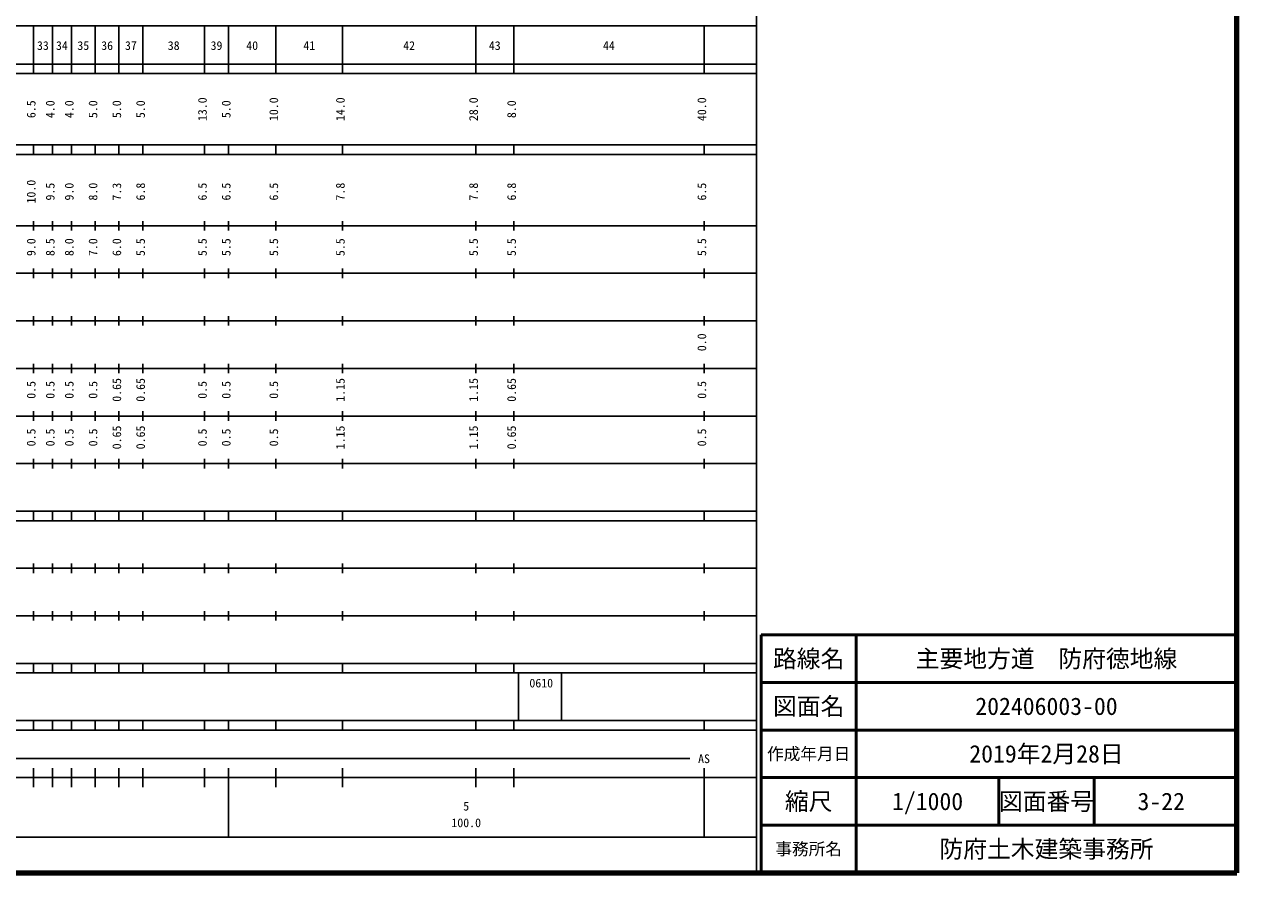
# Model space of a CAD drawing. Units: millimetres on the paper, enlarged 1000 times. Extents: x 40000 to 680000, y 20000 to 380000.
# Drawn here: x 425082 to 680000, y 20000 to 198357 of the extents above; entities that cross this region are included whole.
import ezdxf
from ezdxf.enums import TextEntityAlignment as Align

# ---------------------------------------------------------------- set-up
doc = ezdxf.new("R2010")
doc.units = ezdxf.units.MM
doc.header["$LTSCALE"] = 1000
for name, color, linetype, lineweight in [('M-TTL', 2, 'Continuous', 140), ('M-TTL-BAND', 7, 'Continuous', 25), ('M-TTL-FRAM', 2, 'Continuous', 50), ('M-TTL-LINE', 7, 'Continuous', 50)]:
    doc.layers.add(name, color=color, linetype=linetype, lineweight=lineweight)
doc.layers.add('M-TTL-TXT', color=7, linetype='Continuous')
doc.styles.add('ＭＳ ゴシック', font='')
doc.styles.get('ＭＳ ゴシック').set_extended_font_data('MS Gothic')

msp = doc.modelspace()

# ---------------------------------------------------------------- linework, layer by layer
at = {"layer": 'M-TTL'}
for p, q in [((680000, 20000), (680000, 380000)), ((40000, 20000), (680000, 20000))]:
    msp.add_line(p, q, dxfattribs=at)
at = {"layer": 'M-TTL-BAND'}
for p, q in [((579000, 20000), (579000, 370000)), ((68000, 198000), (579000, 198000)), ((427000, 188000), (427000, 198000)), ((431000, 188000), (431000, 198000)), ((435000, 188000), (435000, 198000)), ((440000, 188000), (440000, 198000)), ((445000, 188000), (445000, 198000)), ((450000, 188000), (450000, 198000)), ((463000, 188000), (463000, 198000)), ((468000, 188000), (468000, 198000)), ((478000, 188000), (478000, 198000)), ((492000, 188000), (492000, 198000)), ((520000, 188000), (520000, 198000)), ((528000, 188000), (528000, 198000)), ((568000, 188000), (568000, 198000)), ((40000, 190000), (579000, 190000)), ((40000, 188000), (579000, 188000)), ((40000, 173000), (579000, 173000)), ((40000, 171000), (579000, 171000)), ((427000, 171000), (427000, 173000)), ((431000, 171000), (431000, 173000)), ((435000, 171000), (435000, 173000)), ((440000, 171000), (440000, 173000)), ((445000, 171000), (445000, 173000)), ((450000, 171000), (450000, 173000)), ((463000, 171000), (463000, 173000)), ((468000, 171000), (468000, 173000)), ((478000, 171000), (478000, 173000)), ((492000, 171000), (492000, 173000)), ((520000, 171000), (520000, 173000)), ((528000, 171000), (528000, 173000)), ((568000, 171000), (568000, 173000)), ((40000, 156000), (579000, 156000)), ((427000, 155000), (427000, 157000)), ((431000, 155000), (431000, 157000)), ((435000, 155000), (435000, 157000)), ((440000, 155000), (440000, 157000)), ((445000, 155000), (445000, 157000)), ((450000, 155000), (450000, 157000)), ((463000, 155000), (463000, 157000)), ((468000, 155000), (468000, 157000)), ((478000, 155000), (478000, 157000)), ((492000, 155000), (492000, 157000)), ((520000, 155000), (520000, 157000)), ((528000, 155000), (528000, 157000)), ((568000, 155000), (568000, 157000)), ((46000, 146000), (579000, 146000)), ((427000, 145000), (427000, 147000)), ((431000, 145000), (431000, 147000)), ((435000, 145000), (435000, 147000)), ((440000, 145000), (440000, 147000)), ((445000, 145000), (445000, 147000)), ((450000, 145000), (450000, 147000)), ((463000, 145000), (463000, 147000)), ((468000, 145000), (468000, 147000)), ((478000, 145000), (478000, 147000)), ((492000, 145000), (492000, 147000)), ((520000, 145000), (520000, 147000)), ((528000, 145000), (528000, 147000)), ((568000, 145000), (568000, 147000)), ((52000, 136000), (579000, 136000)), ((427000, 135000), (427000, 137000)), ((431000, 135000), (431000, 137000)), ((435000, 135000), (435000, 137000)), ((440000, 135000), (440000, 137000)), ((445000, 135000), (445000, 137000)), ((450000, 135000), (450000, 137000)), ((463000, 135000), (463000, 137000)), ((468000, 135000), (468000, 137000)), ((478000, 135000), (478000, 137000)), ((492000, 135000), (492000, 137000)), ((520000, 135000), (520000, 137000)), ((528000, 135000), (528000, 137000)), ((568000, 135000), (568000, 137000)), ((46000, 126000), (579000, 126000)), ((427000, 125000), (427000, 127000)), ((431000, 125000), (431000, 127000)), ((435000, 125000), (435000, 127000)), ((440000, 125000), (440000, 127000)), ((445000, 125000), (445000, 127000)), ((450000, 125000), (450000, 127000)), ((463000, 125000), (463000, 127000)), ((468000, 125000), (468000, 127000)), ((478000, 125000), (478000, 127000)), ((492000, 125000), (492000, 127000)), ((520000, 125000), (520000, 127000)), ((528000, 125000), (528000, 127000)), ((568000, 125000), (568000, 127000)), ((52000, 116000), (579000, 116000)), ((427000, 115000), (427000, 117000)), ((431000, 115000), (431000, 117000)), ((435000, 115000), (435000, 117000)), ((440000, 115000), (440000, 117000)), ((445000, 115000), (445000, 117000)), ((450000, 115000), (450000, 117000)), ((463000, 115000), (463000, 117000)), ((468000, 115000), (468000, 117000)), ((478000, 115000), (478000, 117000)), ((492000, 115000), (492000, 117000)), ((520000, 115000), (520000, 117000)), ((528000, 115000), (528000, 117000)), ((568000, 115000), (568000, 117000)), ((46000, 106000), (579000, 106000)), ((427000, 105000), (427000, 107000)), ((431000, 105000), (431000, 107000)), ((435000, 105000), (435000, 107000)), ((440000, 105000), (440000, 107000)), ((445000, 105000), (445000, 107000)), ((450000, 105000), (450000, 107000)), ((463000, 105000), (463000, 107000)), ((468000, 105000), (468000, 107000)), ((478000, 105000), (478000, 107000)), ((492000, 105000), (492000, 107000)), ((520000, 105000), (520000, 107000)), ((528000, 105000), (528000, 107000)), ((568000, 105000), (568000, 107000)), ((40000, 96000), (579000, 96000)), ((427000, 94000), (427000, 96000)), ((431000, 94000), (431000, 96000)), ((435000, 94000), (435000, 96000)), ((440000, 94000), (440000, 96000)), ((445000, 94000), (445000, 96000)), ((450000, 94000), (450000, 96000)), ((463000, 94000), (463000, 96000)), ((468000, 94000), (468000, 96000)), ((478000, 94000), (478000, 96000)), ((492000, 94000), (492000, 96000)), ((520000, 94000), (520000, 96000)), ((528000, 94000), (528000, 96000)), ((568000, 94000), (568000, 96000)), ((40000, 94000), (579000, 94000)), ((427000, 83000), (427000, 85000)), ((431000, 83000), (431000, 85000)), ((435000, 83000), (435000, 85000)), ((440000, 83000), (440000, 85000)), ((445000, 83000), (445000, 85000)), ((450000, 83000), (450000, 85000)), ((463000, 83000), (463000, 85000)), ((468000, 83000), (468000, 85000)), ((478000, 83000), (478000, 85000)), ((492000, 83000), (492000, 85000)), ((520000, 83000), (520000, 85000)), ((528000, 83000), (528000, 85000)), ((568000, 83000), (568000, 85000)), ((49000, 84000), (579000, 84000)), ((40000, 74000), (579000, 74000)), ((427000, 73000), (427000, 75000)), ((431000, 73000), (431000, 75000)), ((435000, 73000), (435000, 75000)), ((440000, 73000), (440000, 75000)), ((445000, 73000), (445000, 75000)), ((450000, 73000), (450000, 75000)), ((463000, 73000), (463000, 75000)), ((468000, 73000), (468000, 75000)), ((478000, 73000), (478000, 75000)), ((492000, 73000), (492000, 75000)), ((520000, 73000), (520000, 75000)), ((528000, 73000), (528000, 75000)), ((568000, 73000), (568000, 75000)), ((40000, 64000), (579000, 64000)), ((427000, 62000), (427000, 64000)), ((431000, 62000), (431000, 64000)), ((435000, 62000), (435000, 64000)), ((440000, 62000), (440000, 64000)), ((445000, 62000), (445000, 64000)), ((450000, 62000), (450000, 64000)), ((463000, 62000), (463000, 64000)), ((468000, 62000), (468000, 64000)), ((478000, 62000), (478000, 64000)), ((492000, 62000), (492000, 64000)), ((520000, 62000), (520000, 64000)), ((528000, 62000), (528000, 64000)), ((568000, 62000), (568000, 64000)), ((40000, 62000), (579000, 62000)), ((529000, 52000), (529000, 62000)), ((538000, 52000), (538000, 62000)), ((40000, 52000), (579000, 52000)), ((427000, 50000), (427000, 52000)), ((431000, 50000), (431000, 52000)), ((435000, 50000), (435000, 52000)), ((440000, 50000), (440000, 52000)), ((445000, 50000), (445000, 52000)), ((450000, 50000), (450000, 52000)), ((463000, 50000), (463000, 52000)), ((468000, 50000), (468000, 52000)), ((478000, 50000), (478000, 52000)), ((492000, 50000), (492000, 52000)), ((520000, 50000), (520000, 52000)), ((528000, 50000), (528000, 52000)), ((568000, 50000), (568000, 52000)), ((40000, 50000), (579000, 50000)), ((71000, 44000), (565000, 44000)), ((427000, 38000), (427000, 42000)), ((431000, 38000), (431000, 42000)), ((435000, 38000), (435000, 42000)), ((440000, 38000), (440000, 42000)), ((445000, 38000), (445000, 42000)), ((450000, 38000), (450000, 42000)), ((463000, 38000), (463000, 42000)), ((468000, 27500), (468000, 42000)), ((478000, 38000), (478000, 42000)), ((492000, 38000), (492000, 42000)), ((520000, 38000), (520000, 42000)), ((528000, 38000), (528000, 42000)), ((568000, 27500), (568000, 42000)), ((40000, 40000), (579000, 40000)), ((68000, 27500), (579000, 27500))]:
    msp.add_line(p, q, dxfattribs=at)
at = {"layer": 'M-TTL-FRAM'}
for p, q in [((680000, 70000), (580000, 70000)), ((580000, 70000), (580000, 20000))]:
    msp.add_line(p, q, dxfattribs=at)
at = {"layer": 'M-TTL-LINE'}
for p, q in [((600000, 70000), (600000, 20000)), ((680000, 60000), (580000, 60000)), ((680000, 50000), (580000, 50000)), ((680000, 40000), (580000, 40000)), ((630000, 40000), (630000, 30000)), ((650000, 40000), (650000, 30000)), ((680000, 30000), (580000, 30000))]:
    msp.add_line(p, q, dxfattribs=at)

# ---------------------------------------------------------------- texts
at = {"layer": 'M-TTL-BAND', "style": 'ＭＳ ゴシック'}
for s, p in [('33', (429000, 192405)), ('34', (433000, 192405)), ('35', (437500, 192405)), ('36', (442500, 192405)), ('37', (447500, 192405)), ('38', (456500, 192405)), ('39', (465500, 192405)), ('40', (473000, 192405)), ('41', (485000, 192405)), ('42', (506000, 192405)), ('43', (524000, 192405)), ('44', (548000, 192405)), ('AS', (568000, 42500)), ('5', (518000, 32523)), ('100.0', (518000, 29033))]:
    msp.add_text(s, height=1833, dxfattribs=at).set_placement(p, align=Align.BOTTOM_CENTER)
for s, p in [('6.5', (428000, 180500)), ('4.0', (432000, 180500)), ('4.0', (436000, 180500)), ('5.0', (441000, 180500)), ('5.0', (446000, 180500)), ('5.0', (451000, 180500)), ('13.0', (464000, 180500)), ('5.0', (469000, 180500)), ('10.0', (479000, 180500)), ('14.0', (493000, 180500)), ('28.0', (521000, 180500)), ('8.0', (529000, 180500)), ('40.0', (569000, 180500)), ('10.0', (428000, 163174)), ('9.5', (432000, 163174)), ('9.0', (436000, 163174)), ('8.0', (441000, 163174)), ('7.3', (446000, 163174)), ('6.8', (451000, 163174)), ('6.5', (464000, 163174)), ('6.5', (469000, 163174)), ('6.5', (479000, 163174)), ('7.8', (493000, 163174)), ('7.8', (521000, 163174)), ('6.8', (529000, 163174)), ('6.5', (569000, 163174)), ('9.0', (428000, 151500)), ('8.5', (432000, 151500)), ('8.0', (436000, 151500)), ('7.0', (441000, 151500)), ('6.0', (446000, 151500)), ('5.5', (451000, 151500)), ('5.5', (464000, 151500)), ('5.5', (469000, 151500)), ('5.5', (479000, 151500)), ('5.5', (493000, 151500)), ('5.5', (521000, 151500)), ('5.5', (529000, 151500)), ('5.5', (569000, 151500)), ('0.0', (569000, 131500)), ('0.5', (428000, 121500)), ('0.5', (432000, 121500)), ('0.5', (436000, 121500)), ('0.5', (441000, 121500)), ('0.65', (446000, 121500)), ('0.65', (451000, 121500)), ('0.5', (464000, 121500)), ('0.5', (469000, 121500)), ('0.5', (479000, 121500)), ('1.15', (493000, 121500)), ('1.15', (521000, 121500)), ('0.65', (529000, 121500)), ('0.5', (569000, 121500)), ('0.5', (428000, 111500)), ('0.5', (432000, 111500)), ('0.5', (436000, 111500)), ('0.5', (441000, 111500)), ('0.65', (446000, 111500)), ('0.65', (451000, 111500)), ('0.5', (464000, 111500)), ('0.5', (469000, 111500)), ('0.5', (479000, 111500)), ('1.15', (493000, 111500)), ('1.15', (521000, 111500)), ('0.65', (529000, 111500)), ('0.5', (569000, 111500))]:
    msp.add_text(s, height=1833, rotation=90, dxfattribs=at).set_placement(p, align=Align.BOTTOM_CENTER)
msp.add_text('0610', height=1833, dxfattribs=at).set_placement((531281, 58405), align=Align.BOTTOM_LEFT)
at = {"layer": 'M-TTL-TXT', "style": 'ＭＳ ゴシック'}
for s, height, p in [('路線名', 3666, (590000, 65000)), ('主要地方道\u3000防府徳地線', 3666, (640000, 65000)), ('図面名', 3666, (590000, 55000)), ('202406003-00', 3666, (640000, 55000)), ('作成年月日', 2566, (590000, 45000)), ('2019年2月28日', 3666, (640000, 45000)), ('縮尺', 3666, (590000, 35000)), ('1/1000', 3666, (615000, 35000)), ('図面番号', 3666, (640000, 35000)), ('3-22', 3666, (664125, 35000)), ('事務所名', 2566, (590000, 25000)), ('防府土木建築事務所', 3666, (640000, 25000))]:
    msp.add_text(s, height=height, dxfattribs=at).set_placement(p, align=Align.MIDDLE_CENTER)

doc.saveas('drawing.dxf')
